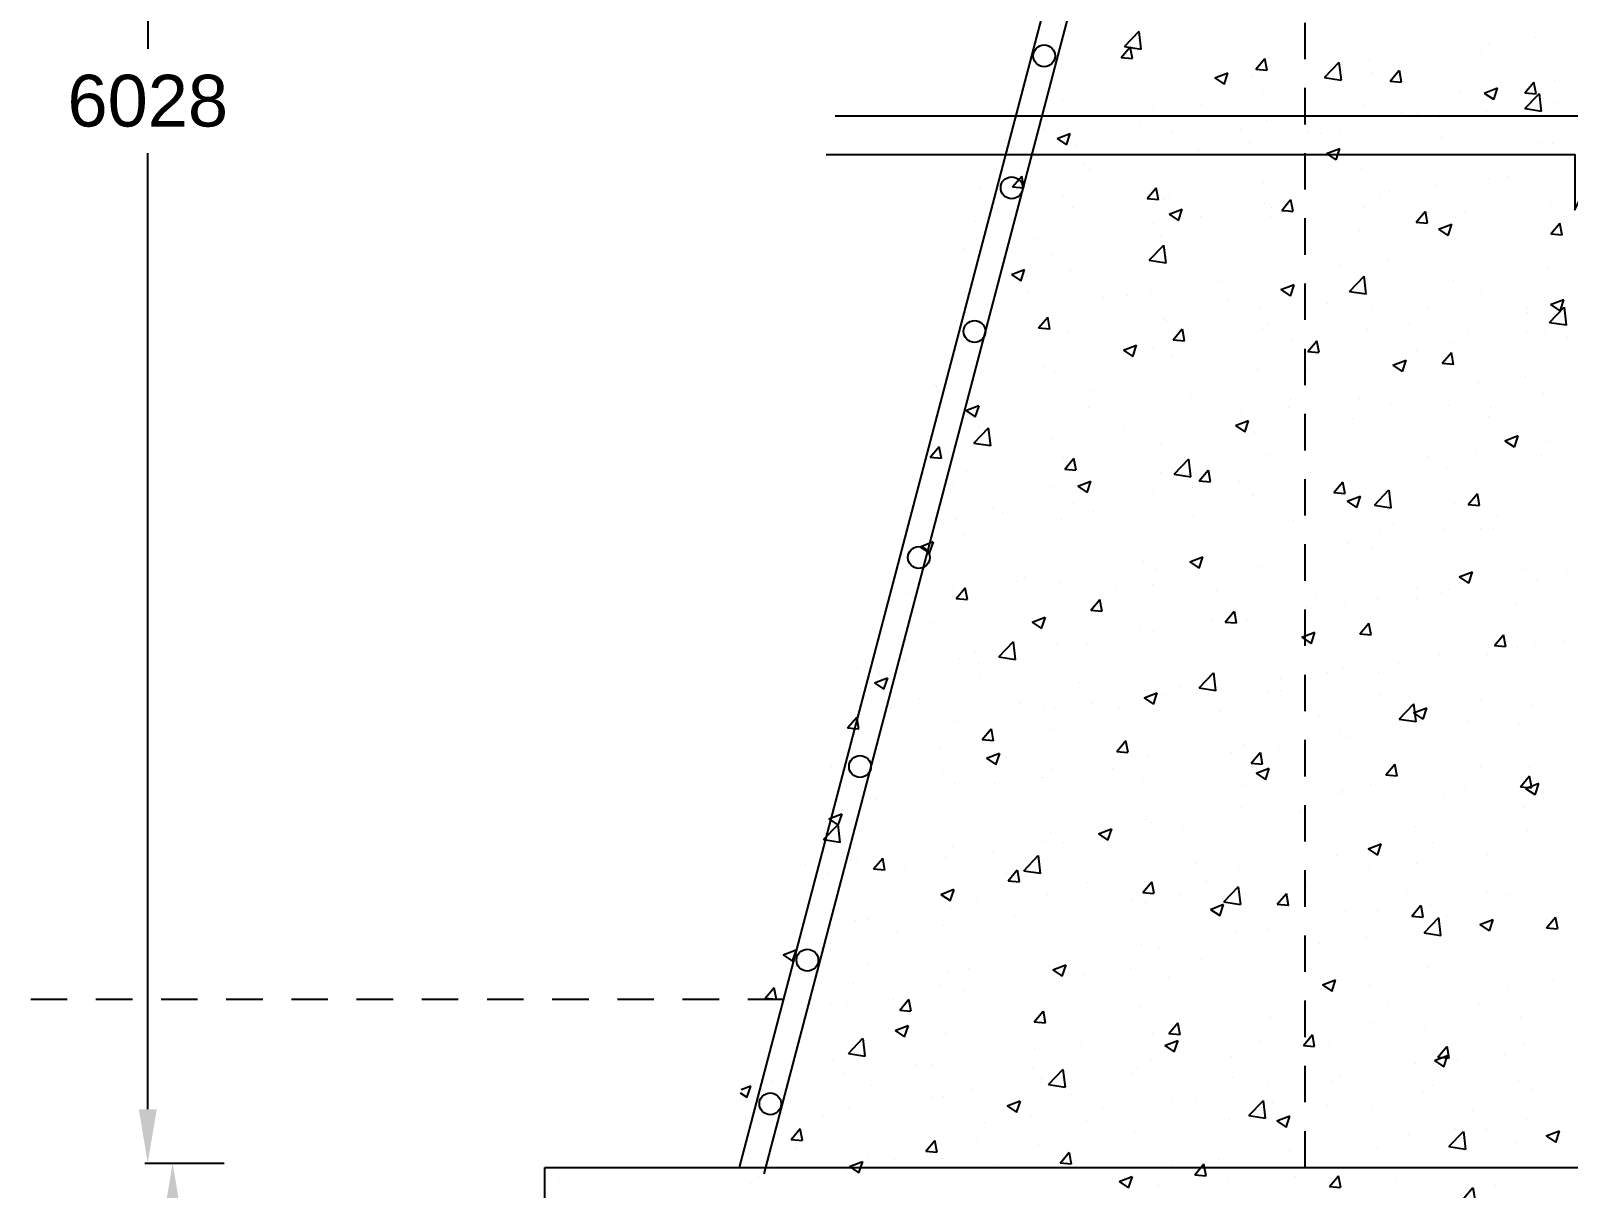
# Model space of a CAD drawing. Header units: inches. Extents: x 326 to 450, y 282 to 479.
# Drawn here: x 355.22 to 360.58, y 287.39 to 291.42 of the extents above; entities that cross this region are included whole.
import ezdxf

# ---------------------------------------------------------------- set-up
doc = ezdxf.new("R2010")
doc.units = ezdxf.units.IN
doc.header["$MEASUREMENT"] = 0
doc.linetypes.add('HIDDEN', pattern=[9.525, 6.35, -3.175])
for name, color, linetype in [('DIMENSION', 7, 'Continuous'), ('DRAWING', 7, 'Continuous'), ('HATCH', 7, 'Continuous')]:
    doc.layers.add(name, color=color, linetype=linetype)
doc.styles.get("Standard").update_dxf_attribs({"font": 'arial.ttf'})
doc.dimstyles.get("Standard").update_dxf_attribs({"dimtxt": 0.18, "dimasz": 0.1875, "dimexe": 0.18, "dimexo": 0.0625, "dimgap": 0.09, "dimtad": 0, "dimtih": 1, "dimtoh": 1, "dimdec": 4, "dimzin": 0, "dimdsep": 46, "dimtxsty": 'Standard', "dimcen": 0.09, "dimadec": 0, "dimazin": 0, "dimtfac": 1, "dimtdec": 4, "dimtofl": 0, "dimtmove": 0, "dimatfit": 3, "dimfxl": 1, "dimtolj": 1, "dimtzin": 0, "dimarcsym": 0})

# ---------------------------------------------------------------- blocks, each defined once
blk = doc.blocks.new('*D92')
at = {"layer": 'Defpoints', "color": 0, "ltscale": 0.02, "transparency": 16777216}
for p in [(355.5987, 294.8748), (355.558, 287.4789), (355.6308, 287.4789)]:
    blk.add_point(p, dxfattribs=at)
at = {"layer": 'DIMENSION', "color": 0, "lineweight": -2, "ltscale": 0.02, "transparency": 16777216}
for p, q in [((355.6612, 294.8748), (355.8108, 294.8748)), ((355.6308, 294.6873), (355.6308, 291.3587)), ((355.6308, 287.6664), (355.6308, 290.9949)), ((355.6205, 287.4789), (355.8108, 287.4789))]:
    blk.add_line(p, q, dxfattribs=at)
at = {"layer": 'DIMENSION', "color": 0, "ltscale": 0.02, "transparency": 16777216}
for points in [[(355.5996, 294.6873), (355.6621, 294.6873), (355.6308, 294.8748)], [(355.5996, 287.6664), (355.6621, 287.6664), (355.6308, 287.4789)]]:
    blk.add_solid(points, dxfattribs=at)
at = {"layer": 'DIMENSION', "color": 0, "ltscale": 0.02, "transparency": 16777216, "insert": (355.6308, 291.1768), "char_height": 0.18, "attachment_point": 5}
blk.add_mtext('\\A1;6028', dxfattribs=at)
blk = doc.blocks.new('*D82')
at = {"layer": 'Defpoints', "color": 0, "ltscale": 0.02, "transparency": 16777216}
for p in [(355.6397, 287.4789), (355.6506, 286.2021), (355.7174, 286.2021)]:
    blk.add_point(p, dxfattribs=at)
at = {"layer": 'DIMENSION', "color": 0, "lineweight": -2, "ltscale": 0.02, "transparency": 16777216}
for p, q in [((355.7022, 287.4789), (355.8974, 287.4789)), ((355.7174, 287.2914), (355.7174, 287.0224)), ((355.7174, 286.3896), (355.7174, 286.6586)), ((355.7131, 286.2021), (355.8974, 286.2021))]:
    blk.add_line(p, q, dxfattribs=at)
at = {"layer": 'DIMENSION', "color": 0, "ltscale": 0.02, "transparency": 16777216}
for points in [[(355.6861, 287.2914), (355.7486, 287.2914), (355.7174, 287.4789)], [(355.6861, 286.3896), (355.7486, 286.3896), (355.7174, 286.2021)]]:
    blk.add_solid(points, dxfattribs=at)
at = {"layer": 'DIMENSION', "color": 0, "ltscale": 0.02, "transparency": 16777216, "insert": (355.7174, 286.8405), "char_height": 0.18, "attachment_point": 5}
blk.add_mtext('\\A1;600', dxfattribs=at)

msp = doc.modelspace()

# ---------------------------------------------------------------- linework, layer by layer
at = {"ltscale": 0.02}
for centre in [(358.75259, 291.33403), (358.63923, 290.8748), (358.51001, 290.37463), (358.31589, 289.58746), (358.1111, 288.85965), (357.92788, 288.1855), (357.79866, 287.68534)]:
    msp.add_circle(centre, 0.03805, dxfattribs=at)
at = {"layer": 'DRAWING', "linetype": 'HIDDEN', "ltscale": 0.02}
msp.add_line((359.66137, 287.46348), (359.66137, 294.95868), dxfattribs=at)
at = {"layer": 'DRAWING', "ltscale": 0.02}
for points in [[(359.66137, 294.95868), (357.6908, 287.46348)], [(359.74659, 294.93628), (357.77601, 287.44107)], [(358.02426, 291.1253), (360.63155, 291.1253), (360.63155, 290.93329), (360.77252, 291.22376), (360.77252, 291.14456), (363.48814, 291.14456)], [(357.99329, 290.99014), (360.60058, 290.99014), (360.60058, 290.79812), (360.74155, 291.0886), (360.74155, 291.0094), (363.45717, 291.0094)]]:
    msp.add_lwpolyline(points, dxfattribs=at)
at = {"layer": 'DRAWING', "linetype": 'HIDDEN', "ltscale": 0.02}
msp.add_lwpolyline([(355.22326, 288.04912), (357.84477, 288.04912)], dxfattribs=at)
at = {"layer": 'DRAWING', "ltscale": 0.02}
msp.add_lwpolyline([(357.01367, 287.46348), (365.02152, 287.46348), (365.02152, 286.20213), (357.01367, 286.20213)], close=True, dxfattribs=at)
at = {"layer": 'HATCH', "ltscale": 0.02}
for p, q in [((358.82452, 291.41636), (358.82452, 291.41636)), ((359.03189, 291.36676), (359.08277, 291.41979)), ((359.09039, 291.35727), (359.08317, 291.41932)), ((360.46328, 291.39707), (360.46328, 291.39707)), ((359.02058, 291.32843), (359.05208, 291.36596)), ((359.03189, 291.36676), (359.08999, 291.35775)), ((359.06002, 291.32451), (359.05247, 291.36546)), ((359.87302, 291.37714), (359.87302, 291.37714)), ((360.27614, 291.3429), (360.27614, 291.3429)), ((360.29974, 291.37554), (360.29974, 291.37554)), ((359.02058, 291.32843), (359.05963, 291.32501)), ((359.20374, 291.28634), (359.20374, 291.28634)), ((359.48915, 291.28744), (359.52065, 291.32497)), ((359.48915, 291.28744), (359.5282, 291.28402)), ((359.52859, 291.28352), (359.52104, 291.32447)), ((359.53372, 291.32816), (359.53372, 291.32816)), ((359.63974, 291.28865), (359.63974, 291.28865)), ((359.7291, 291.25863), (359.77998, 291.31166)), ((359.78759, 291.24914), (359.78038, 291.31118)), ((359.88716, 291.32123), (359.88716, 291.32123)), ((359.95772, 291.24644), (359.98922, 291.28397)), ((359.99717, 291.24252), (359.98961, 291.28347)), ((358.86832, 291.24034), (358.86832, 291.24034)), ((359.34628, 291.257), (359.39202, 291.27456)), ((359.34628, 291.257), (359.37878, 291.23508)), ((359.37917, 291.23459), (359.39242, 291.27406)), ((359.4762, 291.26712), (359.4762, 291.26712)), ((359.7291, 291.25863), (359.7872, 291.24962)), ((359.89516, 291.2775), (359.89516, 291.2775)), ((359.95772, 291.24644), (359.99677, 291.24303)), ((360.42629, 291.20545), (360.45779, 291.24298)), ((360.46574, 291.20153), (360.45818, 291.24248)), ((360.53047, 291.24749), (360.53047, 291.24749)), ((358.8162, 291.18023), (358.8162, 291.18023)), ((358.95087, 291.18075), (358.95087, 291.18075)), ((359.06362, 291.21281), (359.06362, 291.21281)), ((359.51417, 291.21211), (359.51417, 291.21211)), ((360.20049, 291.20567), (360.20049, 291.20567)), ((360.28513, 291.20468), (360.33087, 291.22224)), ((360.28513, 291.20468), (360.31762, 291.18277)), ((360.31802, 291.18227), (360.33126, 291.22174)), ((360.42629, 291.20545), (360.46534, 291.20203)), ((360.4263, 291.1505), (360.47718, 291.20353)), ((360.43267, 291.19946), (360.43267, 291.19946)), ((360.48386, 291.14908), (360.47758, 291.20305)), ((360.53884, 291.17199), (360.53884, 291.17199)), ((358.65266, 291.1587), (358.65266, 291.1587)), ((359.13319, 291.14671), (359.13319, 291.14671)), ((359.2996, 291.16602), (359.2996, 291.16602)), ((359.64834, 291.15128), (359.64834, 291.15128)), ((359.86508, 291.15967), (359.86508, 291.15967)), ((359.99707, 291.13655), (359.99707, 291.13655)), ((360.05169, 291.13407), (360.05169, 291.13407)), ((360.12788, 291.11788), (360.12788, 291.11788)), ((360.29142, 291.13941), (360.29142, 291.13941)), ((360.34581, 291.12181), (360.34581, 291.12181)), ((360.4263, 291.1505), (360.43548, 291.14908)), ((360.43548, 291.14908), (360.4844, 291.14149)), ((360.4848, 291.14101), (360.48386, 291.14908)), ((358.73988, 291.10774), (358.73988, 291.10774)), ((358.75221, 291.08131), (358.75221, 291.08131)), ((358.79738, 291.0463), (358.84312, 291.06386)), ((359.08861, 291.093), (359.08861, 291.093)), ((359.1958, 291.06887), (359.1958, 291.06887)), ((359.43735, 291.07827), (359.43735, 291.07827)), ((359.52577, 291.11069), (359.52577, 291.11069)), ((359.67071, 291.06867), (359.67071, 291.06867)), ((358.79738, 291.0463), (358.82988, 291.02438)), ((358.83027, 291.02388), (358.84352, 291.06336)), ((358.86038, 291.02287), (358.86038, 291.02287)), ((359.46788, 291.03099), (359.46788, 291.03099)), ((359.7153, 291.06357), (359.7153, 291.06357)), ((359.73623, 290.99398), (359.78197, 291.01154)), ((359.76912, 290.97156), (359.78236, 291.01104)), ((359.78608, 291.06353), (359.78608, 291.06353)), ((360.13482, 291.0488), (360.13482, 291.0488)), ((360.48355, 291.03406), (360.48355, 291.03406)), ((360.52253, 291.03002), (360.52253, 291.03002)), ((359.28972, 291.00327), (359.28972, 291.00327)), ((359.30434, 291.00946), (359.30434, 291.00946)), ((359.73623, 290.99398), (359.76872, 290.97206)), ((360.19255, 290.9882), (360.19255, 290.9882)), ((358.64265, 290.87803), (358.67415, 290.91557)), ((358.64435, 290.92257), (358.64435, 290.92257)), ((358.6821, 290.87412), (358.67454, 290.91507)), ((358.89176, 290.95515), (358.89176, 290.95515)), ((358.90874, 290.93788), (358.90874, 290.93788)), ((359.85713, 290.9422), (359.85713, 290.9422)), ((360.30118, 290.90545), (360.30118, 290.90545)), ((360.36698, 290.91433), (360.36698, 290.91433)), ((358.52776, 290.87248), (358.52776, 290.87248)), ((358.64265, 290.87803), (358.6817, 290.87462)), ((359.11122, 290.83704), (359.14272, 290.87457)), ((359.15067, 290.83312), (359.14311, 290.87407)), ((359.18785, 290.8514), (359.18785, 290.8514)), ((359.51783, 290.89322), (359.51783, 290.89322)), ((359.95602, 290.86022), (359.95602, 290.86022)), ((360.11956, 290.88175), (360.11956, 290.88175)), ((358.8209, 290.84869), (358.8209, 290.84869)), ((358.85243, 290.8054), (358.85243, 290.8054)), ((359.11122, 290.83704), (359.15027, 290.83362)), ((359.16963, 290.83395), (359.16963, 290.83395)), ((359.18733, 290.78328), (359.23307, 290.80084)), ((359.22022, 290.76086), (359.23346, 290.80034)), ((359.51837, 290.81922), (359.51837, 290.81922)), ((359.54344, 290.80591), (359.54344, 290.80591)), ((359.5798, 290.79604), (359.6024, 290.82298)), ((359.5798, 290.79604), (359.6024, 290.79407)), ((359.6024, 290.82298), (359.61129, 290.83358)), ((359.61924, 290.79213), (359.61168, 290.83308)), ((359.8671, 290.80448), (359.8671, 290.80448)), ((359.9202, 290.84005), (359.9202, 290.84005)), ((360.51458, 290.81255), (360.51458, 290.81255)), ((358.51313, 290.75642), (358.51313, 290.75642)), ((359.13248, 290.7518), (359.13248, 290.7518)), ((359.18733, 290.78328), (359.21982, 290.76136)), ((359.29603, 290.77333), (359.29603, 290.77333)), ((359.53922, 290.77465), (359.53922, 290.77465)), ((359.6024, 290.79407), (359.61884, 290.79263)), ((360.04837, 290.75505), (360.07986, 290.79258)), ((360.04837, 290.75505), (360.08741, 290.75163)), ((360.08781, 290.75113), (360.08025, 290.79208)), ((360.12617, 290.73096), (360.17192, 290.74852)), ((360.15906, 290.70854), (360.17231, 290.74802)), ((360.18461, 290.77072), (360.18461, 290.77072)), ((360.21584, 290.78975), (360.21584, 290.78975)), ((360.51694, 290.71406), (360.54843, 290.75159)), ((360.55638, 290.71014), (360.54883, 290.75109)), ((360.56457, 290.77501), (360.56457, 290.77501)), ((358.71991, 290.69748), (358.71991, 290.69748)), ((359.15823, 290.70926), (359.15823, 290.70926)), ((359.84919, 290.72473), (359.84919, 290.72473)), ((360.12617, 290.73096), (360.15867, 290.70904)), ((360.51694, 290.71406), (360.55599, 290.71064)), ((358.47249, 290.66491), (358.47249, 290.66491)), ((358.77725, 290.64386), (358.77725, 290.64386)), ((359.1185, 290.62226), (359.16938, 290.67529)), ((359.177, 290.61277), (359.16978, 290.67481)), ((359.50988, 290.67574), (359.50988, 290.67574)), ((360.19512, 290.65667), (360.19512, 290.65667)), ((358.63843, 290.57258), (358.68417, 290.59013)), ((358.67132, 290.55016), (358.68456, 290.58964)), ((358.84449, 290.58793), (358.84449, 290.58793)), ((359.1185, 290.62226), (359.1766, 290.61325)), ((359.17991, 290.63392), (359.17991, 290.63392)), ((359.78416, 290.60256), (359.78416, 290.60256)), ((359.94771, 290.62409), (359.94771, 290.62409)), ((360.50664, 290.59507), (360.50664, 290.59507)), ((358.50519, 290.53894), (358.50519, 290.53894)), ((358.63843, 290.57258), (358.67092, 290.55066)), ((359.37159, 290.54824), (359.37159, 290.54824)), ((359.57727, 290.52026), (359.6024, 290.5299)), ((359.6024, 290.5299), (359.62302, 290.53781)), ((359.61016, 290.49784), (359.62341, 290.53732)), ((359.81571, 290.51413), (359.86659, 290.56716)), ((359.8742, 290.50464), (359.86699, 290.56668)), ((360.17666, 290.55325), (360.17666, 290.55325)), ((358.69368, 290.51486), (358.69368, 290.51486)), ((358.96063, 290.49414), (358.96063, 290.49414)), ((359.04242, 290.50013), (359.04242, 290.50013)), ((359.12417, 290.51567), (359.12417, 290.51567)), ((359.39115, 290.48539), (359.39115, 290.48539)), ((359.57727, 290.52026), (359.6024, 290.50331)), ((359.6024, 290.50331), (359.60977, 290.49834)), ((359.81571, 290.51413), (359.87381, 290.50512)), ((359.84124, 290.50725), (359.84124, 290.50725)), ((360.27421, 290.51566), (360.27421, 290.51566)), ((360.51612, 290.46794), (360.56186, 290.48549)), ((360.54901, 290.44552), (360.56226, 290.485)), ((358.48269, 290.44185), (358.48269, 290.44185)), ((358.54805, 290.43982), (358.54805, 290.43982)), ((358.7333, 290.38664), (358.76479, 290.42418)), ((358.77274, 290.38273), (358.76518, 290.42367)), ((358.83142, 290.42711), (358.83142, 290.42711)), ((359.50194, 290.45827), (359.50194, 290.45827)), ((359.73989, 290.47066), (359.73989, 290.47066)), ((359.89323, 290.45026), (359.89323, 290.45026)), ((360.08862, 290.45592), (360.08862, 290.45592)), ((360.43585, 290.45332), (360.43585, 290.45332)), ((360.43736, 290.44119), (360.43736, 290.44119)), ((360.51291, 290.406), (360.5638, 290.45903)), ((360.51612, 290.46794), (360.54862, 290.44602)), ((360.57141, 290.39651), (360.56419, 290.45855)), ((358.7333, 290.38664), (358.77234, 290.38323)), ((358.83655, 290.37045), (358.83655, 290.37045)), ((359.17196, 290.41645), (359.17196, 290.41645)), ((359.18016, 290.41238), (359.18016, 290.41238)), ((359.20187, 290.34565), (359.23336, 290.38318)), ((359.24131, 290.34173), (359.23376, 290.38268)), ((359.51225, 290.38487), (359.51225, 290.38487)), ((359.52889, 290.39764), (359.52889, 290.39764)), ((359.87763, 290.38291), (359.87763, 290.38291)), ((360.02327, 290.399), (360.02327, 290.399)), ((360.22636, 290.36817), (360.22636, 290.36817)), ((360.43075, 290.37222), (360.43075, 290.37222)), ((360.49869, 290.3776), (360.49869, 290.3776)), ((360.51291, 290.406), (360.57101, 290.39699)), ((358.49724, 290.32147), (358.49724, 290.32147)), ((359.02837, 290.30955), (359.07412, 290.32711)), ((359.06126, 290.28714), (359.07451, 290.32661)), ((359.13126, 290.31947), (359.13126, 290.31947)), ((359.20187, 290.34565), (359.24092, 290.34223)), ((359.61231, 290.3449), (359.61231, 290.3449)), ((359.67044, 290.30465), (359.70193, 290.34219)), ((359.70988, 290.30074), (359.70233, 290.34168)), ((359.77585, 290.36643), (359.77585, 290.36643)), ((360.16872, 290.33578), (360.16872, 290.33578)), ((360.5751, 290.35344), (360.5751, 290.35344)), ((359.02837, 290.30955), (359.06087, 290.28763)), ((359.19973, 290.29058), (359.19973, 290.29058)), ((359.67044, 290.30465), (359.70949, 290.30124)), ((359.8333, 290.28978), (359.8333, 290.28978)), ((359.96722, 290.25723), (360.01296, 290.27479)), ((360.00011, 290.23482), (360.01336, 290.27429)), ((360.04976, 290.30682), (360.04976, 290.30682)), ((360.13901, 290.26366), (360.1705, 290.30119)), ((360.13901, 290.26366), (360.17806, 290.26024)), ((360.17845, 290.25974), (360.1709, 290.30069)), ((358.75028, 290.25407), (358.75028, 290.25407)), ((358.78877, 290.23648), (358.78877, 290.23648)), ((358.95231, 290.25801), (358.95231, 290.25801)), ((359.494, 290.2408), (359.494, 290.2408)), ((359.66878, 290.24143), (359.66878, 290.24143)), ((359.96722, 290.25723), (359.99972, 290.23531)), ((360.42753, 290.21719), (360.42753, 290.21719)), ((358.3693, 290.18868), (358.3693, 290.18868)), ((358.37619, 290.18216), (358.37619, 290.18216)), ((358.56371, 290.1828), (358.56371, 290.1828)), ((358.91245, 290.16806), (358.91245, 290.16806)), ((359.16402, 290.19898), (359.16402, 290.19898)), ((359.2878, 290.17603), (359.2878, 290.17603)), ((360.26399, 290.19566), (360.26399, 290.19566)), ((360.49075, 290.16013), (360.49075, 290.16013)), ((358.47947, 290.09885), (358.52522, 290.11641)), ((358.4893, 290.104), (358.4893, 290.104)), ((358.51236, 290.07643), (358.52561, 290.11591)), ((358.8286, 290.15298), (358.8286, 290.15298)), ((358.90681, 290.11063), (358.90681, 290.11063)), ((359.26118, 290.15333), (359.26118, 290.15333)), ((359.60399, 290.10877), (359.60399, 290.10877)), ((359.60992, 290.13859), (359.60992, 290.13859)), ((359.85141, 290.14134), (359.85141, 290.14134)), ((359.95865, 290.12386), (359.95865, 290.12386)), ((360.16077, 290.11831), (360.16077, 290.11831)), ((360.30739, 290.10912), (360.30739, 290.10912)), ((358.47947, 290.09885), (358.51197, 290.07693)), ((359.41832, 290.04653), (359.46406, 290.06409)), ((359.41832, 290.04653), (359.45082, 290.02461)), ((359.44045, 290.08724), (359.44045, 290.08724)), ((359.45121, 290.02411), (359.46446, 290.06359)), ((359.82536, 290.07231), (359.82536, 290.07231)), ((360.29926, 290.0782), (360.29926, 290.0782)), ((358.50791, 289.98589), (358.55879, 290.03892)), ((358.52583, 290.04524), (358.52583, 290.04524)), ((358.5664, 289.9764), (358.55918, 290.03844)), ((358.78045, 290.00035), (358.78045, 290.00035)), ((359.02787, 290.03292), (359.02787, 290.03292)), ((359.48605, 290.02333), (359.48605, 290.02333)), ((359.91827, 290.01281), (359.91827, 290.01281)), ((360.35717, 289.99421), (360.40291, 290.01177)), ((360.35717, 289.99421), (360.38966, 289.97229)), ((360.39006, 289.97179), (360.4033, 290.01127)), ((358.35537, 289.93625), (358.38686, 289.97378)), ((358.39481, 289.93233), (358.38726, 289.97328)), ((358.50791, 289.98589), (358.56601, 289.97688)), ((358.61691, 289.97882), (358.61691, 289.97882)), ((359.15608, 289.98151), (359.15608, 289.98151)), ((359.53729, 289.94741), (359.53729, 289.94741)), ((360.25567, 289.95953), (360.25567, 289.95953)), ((360.48281, 289.94265), (360.48281, 289.94265)), ((360.50309, 289.9921), (360.50309, 289.9921)), ((358.35537, 289.93625), (358.39442, 289.93283)), ((358.48135, 289.88653), (358.48135, 289.88653)), ((358.82066, 289.93551), (358.82066, 289.93551)), ((358.82394, 289.89525), (358.85543, 289.93278)), ((358.82394, 289.89525), (358.86299, 289.89184)), ((358.86338, 289.89133), (358.85583, 289.93228)), ((359.20511, 289.87776), (359.25599, 289.93079)), ((359.26361, 289.86827), (359.25639, 289.93031)), ((359.29251, 289.85426), (359.32401, 289.89179)), ((359.33195, 289.85034), (359.3244, 289.89129)), ((360.09213, 289.938), (360.09213, 289.938)), ((360.15283, 289.90083), (360.15283, 289.90083)), ((358.43649, 289.84897), (358.43649, 289.84897)), ((358.78523, 289.83424), (358.78523, 289.83424)), ((358.86942, 289.83583), (358.91516, 289.85339)), ((358.86942, 289.83583), (358.90192, 289.81391)), ((358.90231, 289.81341), (358.91556, 289.85289)), ((359.15631, 289.88202), (359.15631, 289.88202)), ((359.20511, 289.87776), (359.26321, 289.86875)), ((359.29251, 289.85426), (359.33156, 289.85084)), ((359.43213, 289.85111), (359.43213, 289.85111)), ((359.67955, 289.88368), (359.67955, 289.88368)), ((359.76108, 289.81326), (359.79258, 289.85079)), ((359.80052, 289.80934), (359.79297, 289.85029)), ((359.81741, 289.85483), (359.81741, 289.85483)), ((358.77532, 289.81662), (358.77532, 289.81662)), ((359.13396, 289.8195), (359.13396, 289.8195)), ((359.26859, 289.82958), (359.26859, 289.82958)), ((359.47811, 289.80585), (359.47811, 289.80585)), ((359.4827, 289.80477), (359.4827, 289.80477)), ((359.76108, 289.81326), (359.80013, 289.80985)), ((359.80827, 289.78351), (359.85401, 289.80107)), ((359.80827, 289.78351), (359.84076, 289.76159)), ((359.83143, 289.79003), (359.83143, 289.79003)), ((359.84116, 289.76109), (359.8544, 289.80057)), ((359.90232, 289.76963), (359.9532, 289.82266)), ((359.96081, 289.76014), (359.9536, 289.82218)), ((360.22965, 289.77227), (360.26115, 289.8098)), ((360.26909, 289.76835), (360.26154, 289.8093)), ((358.39434, 289.75122), (358.39434, 289.75122)), ((358.57424, 289.76122), (358.57424, 289.76122)), ((358.6086, 289.74269), (358.6086, 289.74269)), ((358.85601, 289.77526), (358.85601, 289.77526)), ((358.92297, 289.74649), (358.92297, 289.74649)), ((359.14813, 289.76403), (359.14813, 289.76403)), ((359.27171, 289.73175), (359.27171, 289.73175)), ((359.90232, 289.76963), (359.96042, 289.76062)), ((360.18017, 289.7753), (360.18017, 289.7753)), ((360.22965, 289.77227), (360.2687, 289.76885)), ((360.33123, 289.73444), (360.33123, 289.73444)), ((360.47486, 289.72518), (360.47486, 289.72518)), ((360.5289, 289.76057), (360.5289, 289.76057)), ((358.44505, 289.72116), (358.44505, 289.72116)), ((358.81272, 289.71803), (358.81272, 289.71803)), ((359.62044, 289.71702), (359.62044, 289.71702)), ((359.92027, 289.68034), (359.92027, 289.68034)), ((359.96918, 289.70228), (359.96918, 289.70228)), ((360.08381, 289.70187), (360.08381, 289.70187)), ((360.14489, 289.68336), (360.14489, 289.68336)), ((360.27229, 289.68842), (360.27229, 289.68842)), ((360.31791, 289.68755), (360.31791, 289.68755)), ((358.32052, 289.62512), (358.36626, 289.64268)), ((358.32052, 289.62512), (358.35302, 289.60321)), ((358.35341, 289.60271), (358.36666, 289.64219)), ((358.47341, 289.66905), (358.47341, 289.66905)), ((359.50769, 289.62602), (359.50769, 289.62602)), ((359.80947, 289.63736), (359.80947, 289.63736)), ((359.8913, 289.62302), (359.8913, 289.62302)), ((359.09673, 289.57192), (359.09673, 289.57192)), ((359.25937, 289.57281), (359.30511, 289.59036)), ((359.25937, 289.5728), (359.29186, 289.55089)), ((359.26028, 289.59345), (359.26028, 289.59345)), ((359.29226, 289.55039), (359.3055, 289.58987)), ((359.47016, 289.58838), (359.47016, 289.58838)), ((358.30652, 289.51691), (358.30652, 289.51691)), ((358.68415, 289.5176), (358.68415, 289.5176)), ((359.14019, 289.54656), (359.14019, 289.54656)), ((359.51032, 289.55762), (359.51032, 289.55762)), ((360.19821, 289.52049), (360.24396, 289.53804)), ((360.19822, 289.52049), (360.23071, 289.49857)), ((360.2311, 289.49807), (360.24435, 289.53755)), ((360.42882, 289.54498), (360.42882, 289.54498)), ((360.57195, 289.5311), (360.57195, 289.5311)), ((358.2732, 289.4635), (358.2732, 289.4635)), ((358.43674, 289.48503), (358.43674, 289.48503)), ((358.44601, 289.44485), (358.47751, 289.48239)), ((358.48545, 289.44094), (358.4779, 289.48189)), ((358.65526, 289.50217), (358.65526, 289.50217)), ((358.80477, 289.50056), (358.80477, 289.50056)), ((359.00399, 289.48744), (359.00399, 289.48744)), ((359.12934, 289.49223), (359.12934, 289.49223)), ((359.35273, 289.4727), (359.35273, 289.4727)), ((359.70146, 289.45797), (359.70146, 289.45797)), ((360.04784, 289.47958), (360.04784, 289.47958)), ((360.13694, 289.46589), (360.13694, 289.46589)), ((360.15937, 289.47678), (360.15937, 289.47678)), ((360.46692, 289.50771), (360.46692, 289.50771)), ((358.44601, 289.44485), (358.48506, 289.44144)), ((358.46547, 289.45158), (358.46547, 289.45158)), ((358.74835, 289.42683), (358.74835, 289.42683)), ((358.91458, 289.40386), (358.94608, 289.44139)), ((358.95402, 289.39994), (358.94647, 289.44089)), ((359.66685, 289.41419), (359.66685, 289.41419)), ((359.74841, 289.42268), (359.74841, 289.42268)), ((359.80153, 289.41989), (359.80153, 289.41989)), ((359.91196, 289.44421), (359.91196, 289.44421)), ((360.0502, 289.44323), (360.0502, 289.44323)), ((360.39893, 289.4285), (360.39893, 289.4285)), ((358.36737, 289.36143), (358.36737, 289.36143)), ((358.71047, 289.3621), (358.75621, 289.37966)), ((358.71047, 289.3621), (358.74296, 289.34018)), ((358.74336, 289.33969), (358.7566, 289.37916)), ((358.91458, 289.40386), (358.95363, 289.40044)), ((359.33584, 289.36836), (359.33584, 289.36836)), ((359.38315, 289.36287), (359.41465, 289.4004)), ((359.38315, 289.36287), (359.4222, 289.35945)), ((359.42259, 289.35895), (359.41504, 289.3999)), ((359.46222, 289.37091), (359.46222, 289.37091)), ((359.85173, 289.32187), (359.88322, 289.3594)), ((359.89117, 289.31795), (359.88361, 289.3589)), ((358.92488, 289.31426), (358.92488, 289.31426)), ((359.08842, 289.33579), (359.08842, 289.33579)), ((359.13225, 289.32909), (359.13225, 289.32909)), ((359.28587, 289.34879), (359.28587, 289.34879)), ((359.64932, 289.30978), (359.69506, 289.32734)), ((359.64932, 289.30978), (359.68181, 289.28786)), ((359.6822, 289.28737), (359.69545, 289.32684)), ((359.85173, 289.32187), (359.89077, 289.31845)), ((360.3203, 289.28088), (360.35179, 289.31841)), ((360.35974, 289.27696), (360.35218, 289.31791)), ((358.5123, 289.25994), (358.5123, 289.25994)), ((358.59452, 289.24139), (358.6454, 289.29442)), ((358.65301, 289.2319), (358.6458, 289.29394)), ((358.79683, 289.28309), (358.79683, 289.28309)), ((358.90489, 289.28339), (358.90489, 289.28339)), ((360.129, 289.24841), (360.129, 289.24841)), ((360.29733, 289.25096), (360.29733, 289.25096)), ((360.3203, 289.28088), (360.35934, 289.27746)), ((360.40009, 289.27344), (360.40009, 289.27344)), ((360.45897, 289.29024), (360.45897, 289.29024)), ((360.56364, 289.29497), (360.56364, 289.29497)), ((358.10134, 289.20584), (358.10134, 289.20584)), ((358.12755, 289.19229), (358.12755, 289.19229)), ((358.26488, 289.22737), (358.26488, 289.22737)), ((358.45752, 289.23411), (358.45752, 289.23411)), ((358.5239, 289.218), (358.5239, 289.218)), ((358.59452, 289.24139), (358.65262, 289.23238)), ((359.79358, 289.20242), (359.79358, 289.20242)), ((359.98752, 289.21912), (359.98752, 289.21912)), ((358.14292, 289.1526), (358.14292, 289.1526)), ((358.16157, 289.1514), (358.20731, 289.16896)), ((358.16157, 289.1514), (358.19406, 289.12948)), ((358.17931, 289.18308), (358.17931, 289.18308)), ((358.19446, 289.12898), (358.2077, 289.16846)), ((358.52804, 289.16835), (358.52804, 289.16835)), ((358.87678, 289.15361), (358.87678, 289.15361)), ((359.22551, 289.13888), (359.22551, 289.13888)), ((359.29172, 289.13326), (359.34261, 289.18629)), ((359.35022, 289.12377), (359.343, 289.18581)), ((359.45428, 289.15344), (359.45428, 289.15344)), ((359.57656, 289.16502), (359.57656, 289.16502)), ((359.7401, 289.18655), (359.7401, 289.18655)), ((359.91635, 289.18557), (359.91635, 289.18557)), ((358.31705, 289.09533), (358.31705, 289.09533)), ((359.10042, 289.09908), (359.14616, 289.11664)), ((359.10042, 289.09908), (359.13291, 289.07716)), ((359.1243, 289.11161), (359.1243, 289.11161)), ((359.1333, 289.07666), (359.14655, 289.11614)), ((359.16398, 289.1107), (359.16398, 289.1107)), ((359.29172, 289.13326), (359.34982, 289.12425)), ((359.53537, 289.12017), (359.53537, 289.12017)), ((359.57425, 289.12414), (359.57425, 289.12414)), ((359.92298, 289.10941), (359.92298, 289.10941)), ((360.27172, 289.09468), (360.27172, 289.09468)), ((358.06808, 288.99446), (358.09958, 289.03199)), ((358.10752, 288.99054), (358.09997, 289.03149)), ((358.66578, 289.0806), (358.66578, 289.0806)), ((358.75302, 289.0566), (358.75302, 289.0566)), ((358.78888, 289.06562), (358.78888, 289.06562)), ((358.91656, 289.07813), (358.91656, 289.07813)), ((359.01452, 289.06586), (359.01452, 289.06586)), ((359.15438, 289.05477), (359.15438, 289.05477)), ((359.36325, 289.05113), (359.36325, 289.05113)), ((359.71199, 289.03639), (359.71199, 289.03639)), ((359.98893, 289.02513), (360.03981, 289.07816)), ((360.03926, 289.04676), (360.085, 289.06432)), ((360.03926, 289.04676), (360.07176, 289.02484)), ((360.04743, 289.01564), (360.04021, 289.07768)), ((360.07215, 289.02434), (360.0854, 289.06382)), ((360.12106, 289.03094), (360.12106, 289.03094)), ((360.39178, 289.03731), (360.39178, 289.03731)), ((360.45103, 289.07276), (360.45103, 289.07276)), ((358.06809, 288.99446), (358.10713, 288.99104)), ((358.34044, 289.00228), (358.34044, 289.00228)), ((358.44958, 289.01664), (358.44958, 289.01664)), ((358.53666, 288.95346), (358.56815, 288.991)), ((358.5761, 288.94955), (358.56854, 288.9905)), ((358.7734, 288.98938), (358.7734, 288.98938)), ((359.78564, 288.98494), (359.78564, 288.98494)), ((359.98893, 289.02513), (360.04703, 289.01612)), ((360.06072, 289.02166), (360.06072, 289.02166)), ((360.22824, 289.01578), (360.22824, 289.01578)), ((360.40946, 289.00692), (360.40946, 289.00692)), ((358.09302, 288.96971), (358.09302, 288.96971)), ((358.1196, 288.97481), (358.1196, 288.97481)), ((358.39242, 288.92398), (358.39242, 288.92398)), ((358.53666, 288.95346), (358.5757, 288.95005)), ((359.00523, 288.91247), (359.03672, 288.95)), ((359.04467, 288.90855), (359.03711, 288.9495)), ((359.44633, 288.93596), (359.44633, 288.93596)), ((359.56824, 288.92889), (359.56824, 288.92889)), ((359.81566, 288.96146), (359.81566, 288.96146)), ((358.55152, 288.88838), (358.59726, 288.90594)), ((358.55152, 288.88838), (358.58401, 288.86646)), ((358.5844, 288.86596), (358.59765, 288.90544)), ((359.00523, 288.91247), (359.04427, 288.90905)), ((359.11636, 288.89414), (359.11636, 288.89414)), ((359.4047, 288.90736), (359.4047, 288.90736)), ((359.4738, 288.87147), (359.50529, 288.90901)), ((359.4738, 288.87147), (359.51285, 288.86806)), ((359.51324, 288.86756), (359.50568, 288.90851)), ((358.01143, 288.85858), (358.01143, 288.85858)), ((358.04934, 288.85102), (358.04934, 288.85102)), ((358.39807, 288.83628), (358.39807, 288.83628)), ((358.7447, 288.82047), (358.7447, 288.82047)), ((358.74681, 288.82155), (358.74681, 288.82155)), ((358.78094, 288.84814), (358.78094, 288.84814)), ((358.99212, 288.85304), (358.99212, 288.85304)), ((359.49036, 288.83606), (359.5361, 288.85362)), ((359.49036, 288.83606), (359.52286, 288.81414)), ((359.52325, 288.81364), (359.5365, 288.85312)), ((359.94237, 288.83048), (359.97386, 288.86801)), ((359.94237, 288.83048), (359.98142, 288.82706)), ((359.98181, 288.82656), (359.97426, 288.86751)), ((360.27036, 288.86118), (360.27036, 288.86118)), ((360.41094, 288.78948), (360.44243, 288.82702)), ((360.45038, 288.78557), (360.44283, 288.82652)), ((360.44309, 288.85529), (360.44309, 288.85529)), ((358.44164, 288.79916), (358.44164, 288.79916)), ((358.58116, 288.79894), (358.58116, 288.79894)), ((359.09554, 288.80681), (359.09554, 288.80681)), ((359.44428, 288.79208), (359.44428, 288.79208)), ((359.77769, 288.76747), (359.77769, 288.76747)), ((359.79301, 288.77734), (359.79301, 288.77734)), ((359.88938, 288.79578), (359.88938, 288.79578)), ((360.11311, 288.81347), (360.11311, 288.81347)), ((360.14175, 288.76261), (360.14175, 288.76261)), ((360.21992, 288.77965), (360.21992, 288.77965)), ((360.41094, 288.78948), (360.44999, 288.78607)), ((360.42921, 288.78374), (360.47495, 288.8013)), ((360.42921, 288.78374), (360.4617, 288.76182)), ((360.4621, 288.76132), (360.47534, 288.8008)), ((360.46734, 288.81222), (360.46734, 288.81222)), ((358.11166, 288.75734), (358.11166, 288.75734)), ((358.16858, 288.74462), (358.16858, 288.74462)), ((359.43839, 288.71849), (359.43839, 288.71849)), ((359.50839, 288.73038), (359.50839, 288.73038)), ((360.05638, 288.75812), (360.05638, 288.75812)), ((360.4269, 288.71774), (360.4269, 288.71774)), ((360.49048, 288.74787), (360.49048, 288.74787)), ((357.98392, 288.60502), (358.0348, 288.65805)), ((358.00262, 288.67767), (358.04836, 288.69523)), ((358.00262, 288.67767), (358.03511, 288.65576)), ((358.04242, 288.59553), (358.0352, 288.65757)), ((358.0355, 288.65526), (358.04875, 288.69474)), ((359.10841, 288.67667), (359.10841, 288.67667)), ((359.12741, 288.66499), (359.12741, 288.66499)), ((359.39638, 288.67123), (359.39638, 288.67123)), ((359.6438, 288.7038), (359.6438, 288.7038)), ((357.98392, 288.60502), (358.04202, 288.596)), ((358.773, 288.63067), (358.773, 288.63067)), ((358.94146, 288.62535), (358.9872, 288.64291)), ((358.94146, 288.62535), (358.97396, 288.60344)), ((358.97435, 288.60294), (358.9876, 288.64242)), ((359.23284, 288.6497), (359.23284, 288.6497)), ((360.04591, 288.65234), (360.04591, 288.65234)), ((360.43514, 288.63782), (360.43514, 288.63782)), ((358.43369, 288.58169), (358.43369, 288.58169)), ((358.57284, 288.5628), (358.57284, 288.5628)), ((358.68113, 288.49689), (358.73201, 288.54992)), ((358.73962, 288.4874), (358.73241, 288.54944)), ((358.74643, 288.59959), (358.74643, 288.59959)), ((358.82026, 288.59538), (358.82026, 288.59538)), ((359.66493, 288.58694), (359.66493, 288.58694)), ((359.76975, 288.55), (359.76975, 288.55)), ((359.88031, 288.57303), (359.92605, 288.59059)), ((359.88031, 288.57303), (359.91281, 288.55112)), ((359.9132, 288.55062), (359.92644, 288.59009)), ((360.10517, 288.596), (360.10517, 288.596)), ((360.29548, 288.55456), (360.29548, 288.55456)), ((357.92212, 288.51719), (357.92212, 288.51719)), ((358.10372, 288.53987), (358.10372, 288.53987)), ((358.15873, 288.50307), (358.19022, 288.5406)), ((358.15873, 288.50307), (358.19778, 288.49965)), ((358.19817, 288.49915), (358.19061, 288.5401)), ((358.27085, 288.50246), (358.27085, 288.50246)), ((358.36544, 288.53419), (358.36544, 288.53419)), ((358.4093, 288.54127), (358.4093, 288.54127)), ((358.6273, 288.46207), (358.65879, 288.4996)), ((358.66674, 288.45815), (358.65919, 288.4991)), ((358.68113, 288.49689), (358.73923, 288.48787)), ((359.28395, 288.52155), (359.28395, 288.52155)), ((359.43045, 288.50102), (359.43045, 288.50102)), ((359.88452, 288.50045), (359.88452, 288.50045)), ((360.04806, 288.52199), (360.04806, 288.52199)), ((357.98446, 288.4688), (357.98446, 288.4688)), ((357.99672, 288.48696), (357.99672, 288.48696)), ((358.61959, 288.48772), (358.61959, 288.48772)), ((358.6273, 288.46207), (358.66635, 288.45866)), ((358.90296, 288.45615), (358.90296, 288.45615)), ((358.96832, 288.47299), (358.96832, 288.47299)), ((359.09587, 288.42108), (359.12736, 288.45861)), ((359.10047, 288.4592), (359.10047, 288.4592)), ((359.13531, 288.41716), (359.12776, 288.45811)), ((359.31706, 288.45825), (359.31706, 288.45825)), ((359.37833, 288.38876), (359.42922, 288.44179)), ((359.43683, 288.37927), (359.42961, 288.44131)), ((359.47194, 288.44614), (359.47194, 288.44614)), ((359.66579, 288.44352), (359.66579, 288.44352)), ((358.05986, 288.42944), (358.05986, 288.42944)), ((358.39256, 288.41465), (358.4383, 288.43221)), ((358.39256, 288.41465), (358.42506, 288.39273)), ((358.4086, 288.41471), (358.4086, 288.41471)), ((358.42545, 288.39224), (358.4387, 288.43171)), ((358.52198, 288.39075), (358.52198, 288.39075)), ((358.75733, 288.39997), (358.75733, 288.39997)), ((358.76505, 288.4132), (358.76505, 288.4132)), ((359.06098, 288.39203), (359.06098, 288.39203)), ((359.09587, 288.42108), (359.13492, 288.41766)), ((359.22452, 288.41356), (359.22452, 288.41356)), ((359.37833, 288.38876), (359.43643, 288.37974)), ((359.56444, 288.38008), (359.59594, 288.41762)), ((359.6024, 288.38421), (359.59633, 288.41711)), ((360.01453, 288.42879), (360.01453, 288.42879)), ((360.29541, 288.42372), (360.29541, 288.42372)), ((360.36326, 288.41405), (360.36326, 288.41405)), ((360.4272, 288.42035), (360.4272, 288.42035)), ((358.42575, 288.36422), (358.42575, 288.36422)), ((358.6484, 288.33772), (358.6484, 288.33772)), ((359.10607, 288.38524), (359.10607, 288.38524)), ((359.33141, 288.36233), (359.37715, 288.37989)), ((359.33141, 288.36233), (359.36391, 288.34041)), ((359.3643, 288.33992), (359.37754, 288.37939)), ((359.4548, 288.3705), (359.4548, 288.3705)), ((359.56444, 288.38008), (359.6024, 288.37676)), ((359.60388, 288.37616), (359.6024, 288.38421)), ((359.6024, 288.37676), (359.60349, 288.37667)), ((359.80354, 288.35577), (359.80354, 288.35577)), ((359.91442, 288.35833), (359.91442, 288.35833)), ((360.03301, 288.33909), (360.06451, 288.37662)), ((360.03301, 288.33909), (360.07206, 288.33567)), ((360.07245, 288.33517), (360.0649, 288.37612)), ((360.07554, 288.28063), (360.12642, 288.33366)), ((360.09722, 288.37852), (360.09722, 288.37852)), ((360.13404, 288.27114), (360.12682, 288.33318)), ((360.15227, 288.34103), (360.15227, 288.34103)), ((360.50158, 288.29809), (360.53308, 288.33563)), ((360.54102, 288.29417), (360.53347, 288.33512)), ((360.5362, 288.35121), (360.5362, 288.35121)), ((358.09577, 288.3224), (358.09577, 288.3224)), ((358.141, 288.32536), (358.141, 288.32536)), ((358.23744, 288.28361), (358.23744, 288.28361)), ((358.40099, 288.30514), (358.40099, 288.30514)), ((359.4225, 288.28355), (359.4225, 288.28355)), ((359.53344, 288.29293), (359.53344, 288.29293)), ((359.76181, 288.33253), (359.76181, 288.33253)), ((360.07554, 288.28063), (360.13364, 288.27161)), ((360.12362, 288.2969), (360.12362, 288.2969)), ((360.27026, 288.31001), (360.316, 288.32757)), ((360.27026, 288.31001), (360.30275, 288.28809)), ((360.30314, 288.28759), (360.31639, 288.32707)), ((360.50101, 288.3263), (360.50101, 288.3263)), ((360.50158, 288.29809), (360.54063, 288.29468)), ((359.09253, 288.24172), (359.09253, 288.24172)), ((359.15246, 288.22753), (359.15246, 288.22753)), ((359.71266, 288.24279), (359.71266, 288.24279)), ((359.8762, 288.26432), (359.8762, 288.26432)), ((357.84366, 288.20395), (357.8894, 288.22151)), ((357.84366, 288.20395), (357.87616, 288.18203)), ((357.87655, 288.18153), (357.8898, 288.22101)), ((358.75711, 288.19573), (358.75711, 288.19573)), ((359.30008, 288.18848), (359.30008, 288.18848)), ((360.41926, 288.20287), (360.41926, 288.20287)), ((358.14088, 288.17039), (358.14088, 288.17039)), ((358.4178, 288.14675), (358.4178, 288.14675)), ((358.48962, 288.15566), (358.48962, 288.15566)), ((358.77147, 288.16214), (358.77147, 288.16214)), ((358.78251, 288.15163), (358.82825, 288.16919)), ((358.78251, 288.15163), (358.81501, 288.12971)), ((358.8154, 288.12921), (358.82864, 288.16869)), ((358.83835, 288.14092), (358.83835, 288.14092)), ((358.88912, 288.13437), (358.88912, 288.13437)), ((359.05267, 288.1559), (359.05267, 288.1559)), ((359.18709, 288.12619), (359.18709, 288.12619)), ((360.08928, 288.16105), (360.08928, 288.16105)), ((357.7808, 288.05267), (357.81229, 288.0902)), ((357.82024, 288.04875), (357.81269, 288.0897)), ((358.08783, 288.10492), (358.08783, 288.10492)), ((358.39049, 288.09674), (358.39049, 288.09674)), ((358.47655, 288.08006), (358.47655, 288.08006)), ((359.41456, 288.06607), (359.41456, 288.06607)), ((359.53582, 288.11145), (359.53582, 288.11145)), ((359.72136, 288.09931), (359.7671, 288.11687)), ((359.72136, 288.09931), (359.75385, 288.07739)), ((359.75386, 288.11505), (359.75386, 288.11505)), ((359.75424, 288.07689), (359.76749, 288.11637)), ((359.88456, 288.09672), (359.88456, 288.09672)), ((360.23329, 288.08198), (360.23329, 288.08198)), ((360.36434, 288.09355), (360.36434, 288.09355)), ((360.52788, 288.11508), (360.52788, 288.11508)), ((357.7808, 288.05267), (357.81985, 288.04925)), ((358.00951, 288.03134), (358.00951, 288.03134)), ((358.06559, 288.02595), (358.06559, 288.02595)), ((358.22913, 288.04748), (358.22913, 288.04748)), ((358.24937, 288.01167), (358.28087, 288.04921)), ((358.28881, 288.00776), (358.28126, 288.04871)), ((359.08458, 288.02425), (359.08458, 288.02425)), ((359.95176, 288.03924), (359.95176, 288.03924)), ((360.26843, 288.03393), (360.26843, 288.03393)), ((358.23361, 287.94093), (358.27935, 287.95848)), ((358.24937, 288.01168), (358.28842, 288.00826)), ((358.71794, 287.97068), (358.74944, 288.00821)), ((358.71794, 287.97068), (358.75699, 287.96726)), ((358.74917, 287.97825), (358.74917, 287.97825)), ((358.75738, 287.96676), (358.74983, 288.00771)), ((359.18651, 287.92969), (359.21801, 287.96722)), ((359.22595, 287.92577), (359.2184, 287.96672)), ((359.5408, 287.98513), (359.5408, 287.98513)), ((359.70435, 288.00666), (359.70435, 288.00666)), ((359.88745, 287.96854), (359.88745, 287.96854)), ((360.41131, 287.9854), (360.41131, 287.9854)), ((358.07053, 287.86051), (358.12142, 287.91354)), ((358.12903, 287.85103), (358.12181, 287.91307)), ((358.23361, 287.94093), (358.26611, 287.91901)), ((358.2665, 287.91851), (358.27974, 287.95799)), ((358.40986, 287.92927), (358.40986, 287.92927)), ((359.12823, 287.93082), (359.12823, 287.93082)), ((359.17246, 287.88861), (359.2182, 287.90617)), ((359.18651, 287.92969), (359.22556, 287.92627)), ((359.20534, 287.86619), (359.21859, 287.90567)), ((359.65508, 287.88869), (359.68658, 287.92622)), ((359.69452, 287.88477), (359.68697, 287.92572)), ((360.08134, 287.94358), (360.08134, 287.94358)), ((358.07053, 287.86051), (358.12863, 287.8515)), ((358.07989, 287.88745), (358.07989, 287.88745)), ((358.71727, 287.87671), (358.71727, 287.87671)), ((358.88081, 287.89824), (358.88081, 287.89824)), ((359.17246, 287.88861), (359.20495, 287.86669)), ((359.50647, 287.90314), (359.50647, 287.90314)), ((359.65508, 287.88869), (359.69413, 287.88527)), ((359.74592, 287.89758), (359.74592, 287.89758)), ((360.1113, 287.83629), (360.15704, 287.85385)), ((360.12366, 287.8477), (360.15515, 287.88523)), ((360.14419, 287.81387), (360.15744, 287.85335)), ((360.16309, 287.84378), (360.15554, 287.88473)), ((360.35603, 287.85742), (360.35603, 287.85742)), ((360.42497, 287.8905), (360.42497, 287.8905)), ((357.74447, 287.84145), (357.74447, 287.84145)), ((358.01367, 287.83657), (358.01367, 287.83657)), ((358.30469, 287.8224), (358.30469, 287.8224)), ((358.3624, 287.82183), (358.3624, 287.82183)), ((358.71114, 287.8071), (358.71114, 287.8071)), ((358.76774, 287.75238), (358.81862, 287.80541)), ((358.82623, 287.7429), (358.81902, 287.80494)), ((359.07664, 287.80678), (359.07664, 287.80678)), ((359.12548, 287.83774), (359.12548, 287.83774)), ((359.40661, 287.8486), (359.40661, 287.8486)), ((360.04399, 287.8251), (360.04399, 287.8251)), ((360.1113, 287.83629), (360.1438, 287.81437)), ((360.12366, 287.8477), (360.1627, 287.84428)), ((360.19249, 287.83589), (360.19249, 287.83589)), ((357.69694, 287.73492), (357.73045, 287.74778)), ((357.7176, 287.70781), (357.73084, 287.74728)), ((357.80268, 287.76355), (357.80268, 287.76355)), ((357.89373, 287.76829), (357.89373, 287.76829)), ((358.05727, 287.78982), (358.05727, 287.78982)), ((358.15141, 287.74882), (358.15141, 287.74882)), ((358.74122, 287.76078), (358.74122, 287.76078)), ((358.7445, 287.77235), (358.7445, 287.77235)), ((358.76774, 287.75238), (358.82584, 287.74337)), ((359.05987, 287.79236), (359.05987, 287.79236)), ((359.40861, 287.77763), (359.40861, 287.77763)), ((359.53249, 287.749), (359.53249, 287.749)), ((359.663, 287.7597), (359.663, 287.7597)), ((359.75734, 287.7629), (359.75734, 287.7629)), ((359.77991, 287.78158), (359.77991, 287.78158)), ((360.10608, 287.74816), (360.10608, 287.74816)), ((360.40337, 287.76793), (360.40337, 287.76793)), ((357.69405, 287.72393), (357.71721, 287.7083)), ((358.36352, 287.70695), (358.36352, 287.70695)), ((358.40192, 287.7118), (358.40192, 287.7118)), ((358.50015, 287.73408), (358.50015, 287.73408)), ((358.62356, 287.6779), (358.6693, 287.69546)), ((358.65644, 287.65549), (358.66969, 287.69496)), ((358.84888, 287.71935), (358.84888, 287.71935)), ((359.19762, 287.70461), (359.19762, 287.70461)), ((359.28202, 287.69431), (359.28202, 287.69431)), ((359.36895, 287.72747), (359.36895, 287.72747)), ((359.46495, 287.64425), (359.51583, 287.69728)), ((359.52344, 287.63477), (359.51622, 287.69681)), ((360.07339, 287.72611), (360.07339, 287.72611)), ((360.45481, 287.73343), (360.45481, 287.73343)), ((357.98253, 287.64155), (357.98253, 287.64155)), ((358.07194, 287.66998), (358.07194, 287.66998)), ((358.62356, 287.6779), (358.65605, 287.65599)), ((358.70895, 287.64058), (358.70895, 287.64058)), ((358.95637, 287.67316), (358.95637, 287.67316)), ((359.46495, 287.64425), (359.52305, 287.63524)), ((359.54635, 287.68988), (359.54635, 287.68988)), ((359.5624, 287.62558), (359.6024, 287.64094)), ((359.6024, 287.64094), (359.60815, 287.64314)), ((359.6024, 287.62434), (359.60854, 287.64264)), ((359.73798, 287.68011), (359.73798, 287.68011)), ((359.89509, 287.67514), (359.89509, 287.67514)), ((360.24382, 287.66041), (360.24382, 287.66041)), ((357.73652, 287.62398), (357.73652, 287.62398)), ((357.87144, 287.56128), (357.90294, 287.59881)), ((357.91088, 287.55736), (357.90333, 287.59831)), ((358.54541, 287.61905), (358.54541, 287.61905)), ((358.90104, 287.62891), (358.90104, 287.62891)), ((359.0687, 287.58931), (359.0687, 287.58931)), ((359.39867, 287.63113), (359.39867, 287.63113)), ((359.5624, 287.62558), (359.5949, 287.60367)), ((359.59529, 287.60317), (359.6024, 287.62434)), ((360.16215, 287.53612), (360.21303, 287.58915)), ((360.18417, 287.59976), (360.18417, 287.59976)), ((360.22065, 287.52664), (360.21343, 287.58868)), ((360.29348, 287.59648), (360.29348, 287.59648)), ((360.43159, 287.63234), (360.43159, 287.63234)), ((360.50125, 287.57326), (360.54699, 287.59082)), ((360.53414, 287.55085), (360.54738, 287.59032)), ((357.87144, 287.56128), (357.91049, 287.55786)), ((357.88541, 287.53216), (357.88541, 287.53216)), ((358.13283, 287.56473), (358.13283, 287.56473)), ((358.34001, 287.52028), (358.37151, 287.55782)), ((358.37945, 287.51637), (358.3719, 287.55732)), ((358.52005, 287.56351), (358.52005, 287.56351)), ((358.73328, 287.54331), (358.73328, 287.54331)), ((359.9125, 287.53108), (359.9125, 287.53108)), ((360.02063, 287.57823), (360.02063, 287.57823)), ((360.16215, 287.53612), (360.22025, 287.52711)), ((360.39542, 287.55046), (360.39542, 287.55046)), ((360.50125, 287.57326), (360.53375, 287.55135)), ((357.72187, 287.51063), (357.72187, 287.51063)), ((357.8837, 287.5045), (357.8837, 287.5045)), ((358.07466, 287.4672), (358.1204, 287.48476)), ((358.10754, 287.44479), (358.12079, 287.48426)), ((358.13907, 287.49812), (358.13907, 287.49812)), ((358.23243, 287.48977), (358.23243, 287.48977)), ((358.34002, 287.52028), (358.37906, 287.51687)), ((358.39397, 287.49433), (358.39397, 287.49433)), ((358.80859, 287.47929), (358.81527, 287.48725)), ((358.80859, 287.47929), (358.84763, 287.47587)), ((358.81527, 287.48725), (358.84008, 287.51682)), ((358.84583, 287.48725), (358.84047, 287.51632)), ((358.84802, 287.47537), (358.84583, 287.48725)), ((359.36063, 287.49134), (359.36063, 287.49134)), ((359.60805, 287.52392), (359.60805, 287.52392)), ((360.06545, 287.50863), (360.06545, 287.50863)), ((357.06187, 287.42374), (357.06187, 287.42374)), ((357.30929, 287.45631), (357.30929, 287.45631)), ((357.75809, 287.43272), (357.75809, 287.43272)), ((358.064, 287.45251), (358.064, 287.45251)), ((358.07466, 287.4672), (358.10715, 287.44528)), ((358.58117, 287.47503), (358.58117, 287.47503)), ((358.9299, 287.4603), (358.9299, 287.4603)), ((359.0135, 287.41488), (359.05925, 287.43244)), ((359.04639, 287.39246), (359.05964, 287.43194)), ((359.19709, 287.46981), (359.19709, 287.46981)), ((359.27716, 287.43829), (359.30865, 287.47583)), ((359.27716, 287.43829), (359.3162, 287.43488)), ((359.27864, 287.44556), (359.27864, 287.44556)), ((359.3166, 287.43438), (359.30904, 287.47533)), ((359.53151, 287.46569), (359.53151, 287.46569)), ((359.62737, 287.43083), (359.62737, 287.43083)), ((359.73003, 287.46264), (359.73003, 287.46264)), ((359.74573, 287.3973), (359.77722, 287.43483)), ((359.78517, 287.39338), (359.77761, 287.43433)), ((357.72858, 287.40651), (357.72858, 287.40651)), ((358.78451, 287.41549), (358.78451, 287.41549)), ((359.0135, 287.41488), (359.046, 287.39296)), ((359.15053, 287.40029), (359.15053, 287.40029)), ((359.39073, 287.41366), (359.39073, 287.41366)), ((359.74573, 287.3973), (359.78478, 287.39388)), ((359.97611, 287.41609), (359.97611, 287.41609)), ((360.2143, 287.3563), (360.24579, 287.39384)), ((360.25374, 287.35239), (360.24618, 287.39334)), ((360.32484, 287.40136), (360.32484, 287.40136))]:
    msp.add_line(p, q, dxfattribs=at)

# ---------------------------------------------------------------- dimensions: what is measured, and where the dimension line sits
at = {"layer": 'DIMENSION', "ltscale": 0.02}
for base, p1, p2, text, picture, middle in [((355.63082, 287.47889), (355.59867, 294.8748), (355.55801, 287.47889), '6028', '*D92', (355.63082, 291.17685)), ((355.71736, 286.20213), (355.63967, 287.47889), (355.65063, 286.20213), '600', '*D82', (355.71736, 286.84051))]:
    dim = msp.add_linear_dim(base=base, p1=p1, p2=p2, angle=90, text=text, dimstyle='Standard', dxfattribs=at)
    dim.commit()
    dim.dimension.update_dxf_attribs({"geometry": picture, "text_midpoint": middle})

doc.saveas('drawing.dxf')
